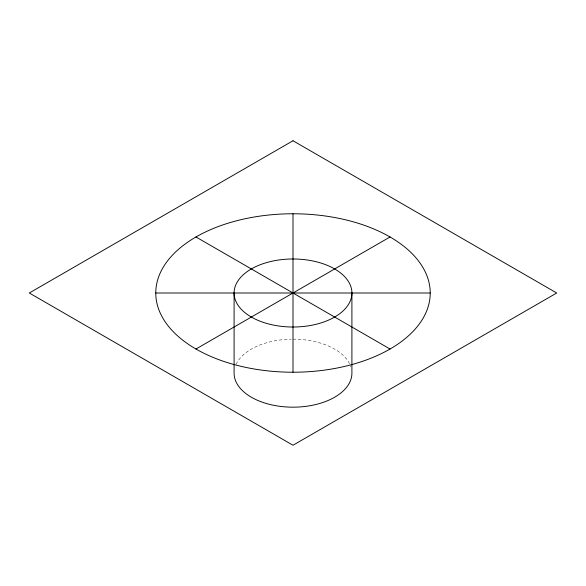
<?xml version="1.0" encoding="UTF-8"?>
<svg xmlns="http://www.w3.org/2000/svg" width="586" height="586" viewBox="0 0 586 586"><rect width="100%" height="100%" fill="white"/><g stroke="black" fill="none" stroke-linecap="round" stroke-linejoin="round"><path stroke-width="0.44" stroke-dasharray="2.93 2.2" d="M236.099 364.367A58.908 34.01 0 0 1 291.198 339.169M293 339.155A58.908 34.01 0 0 1 350.919 366.961"/><path stroke-width="0.88" d="M195.966 349.022L390.034 236.978M155.773 293L430.227 293A137.227 79.227 0 0 0 224.387 224.387A137.227 79.227 0 0 0 224.387 361.613A137.227 79.227 0 0 0 430.227 293M195.966 236.978L390.034 349.022M351.908 293L351.908 373.165A58.908 34.01 0 0 1 293 407.175A58.908 34.01 0 0 1 234.092 373.165L234.092 293M293 213.773L293 372.227M293 140.757L29.3 293L293 445.243L556.7 293L293 140.757M251.343 317.048A58.908 34.01 0 0 0 349.901 301.805A58.908 34.01 0 0 0 277.749 260.147A58.908 34.01 0 0 0 251.343 317.048"/></g></svg>
